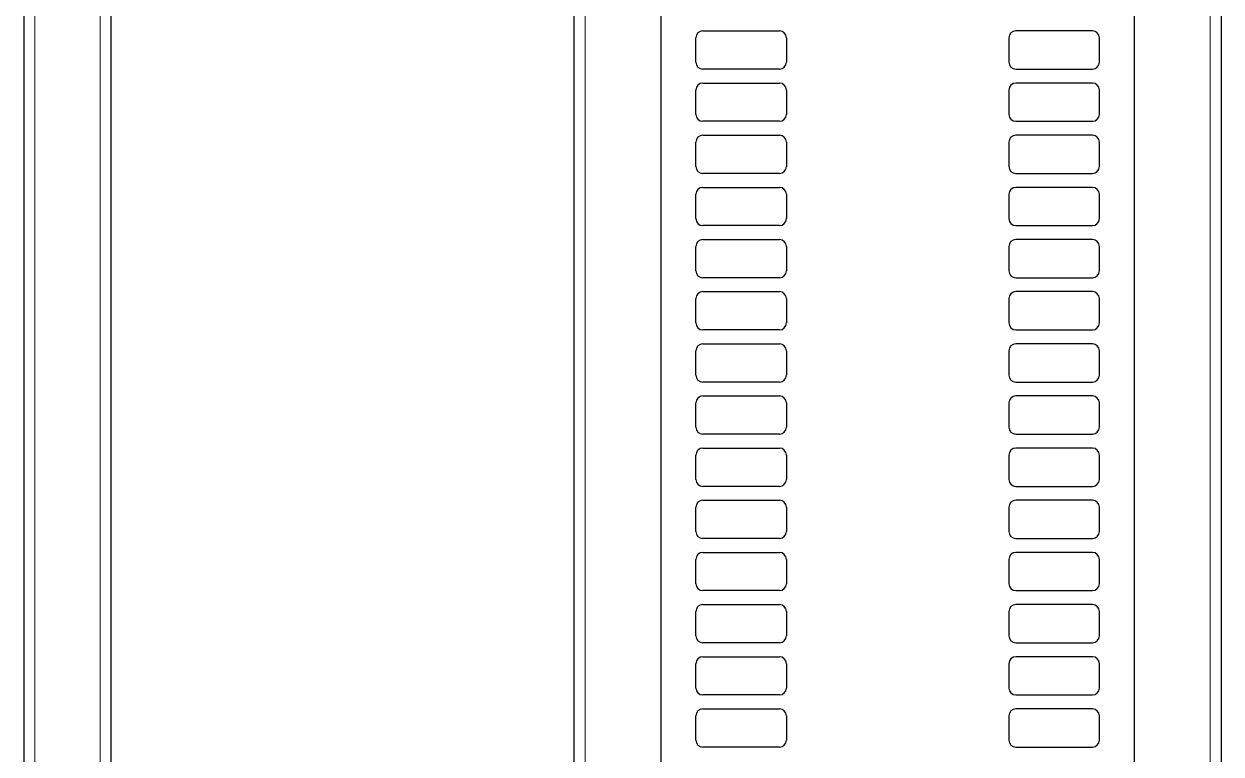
# Model space of a CAD drawing. Header units: millimetres. Extents: x -293 to 528, y -288 to 1990.
# Drawn here: x 119.4 to 463.7, y 100.2 to 310.2 of the extents above; entities that cross this region are included whole.
import ezdxf

# ---------------------------------------------------------------- set-up
doc = ezdxf.new("R2010")
doc.units = ezdxf.units.MM

msp = doc.modelspace()

# ---------------------------------------------------------------- linework, layer by layer
at = {"color": 8, "linetype": 'Continuous', "lineweight": 18}
for p, q in [((122.54, 1833.17), (122.54, -26.2)), ((141.34, -41.35), (141.34, 1833.17)), ((280.78, -49.83), (280.78, 1803.97)), ((460.58, 1803.97), (460.58, -49.83))]:
    msp.add_line(p, q, dxfattribs=at)
at = {"color": 7, "linetype": 'Continuous', "lineweight": 25}
for p, q in [((144.44, 1833.17), (144.44, -38.45)), ((277.68, -49.83), (277.68, 1833.17)), ((463.68, 1833.17), (463.68, -49.83)), ((119.44, 1803.97), (119.44, -30.83)), ((302.68, -49.83), (302.68, 1803.97)), ((438.68, 1803.97), (438.68, -49.83)), ((314.68, 308.17), (336.68, 308.17)), ((426.68, 308.17), (404.68, 308.17)), ((312.68, 299.17), (312.68, 306.17)), ((338.68, 306.17), (338.68, 299.17)), ((402.68, 306.17), (402.68, 299.17)), ((428.68, 299.17), (428.68, 306.17)), ((336.68, 297.17), (314.68, 297.17)), ((404.68, 297.17), (426.68, 297.17)), ((314.68, 293.17), (336.68, 293.17)), ((426.68, 293.17), (404.68, 293.17)), ((312.68, 284.17), (312.68, 291.17)), ((338.68, 291.17), (338.68, 284.17)), ((402.68, 291.17), (402.68, 284.17)), ((428.68, 284.17), (428.68, 291.17)), ((336.68, 282.17), (314.68, 282.17)), ((404.68, 282.17), (426.68, 282.17)), ((312.68, 269.17), (312.68, 276.17)), ((314.68, 278.17), (336.68, 278.17)), ((338.68, 276.17), (338.68, 269.17)), ((402.68, 276.17), (402.68, 269.17)), ((426.68, 278.17), (404.68, 278.17)), ((428.68, 269.17), (428.68, 276.17)), ((336.68, 267.17), (314.68, 267.17)), ((404.68, 267.17), (426.68, 267.17)), ((314.68, 263.17), (336.68, 263.17)), ((426.68, 263.17), (404.68, 263.17)), ((312.68, 254.17), (312.68, 261.17)), ((338.68, 261.17), (338.68, 254.17)), ((402.68, 261.17), (402.68, 254.17)), ((428.68, 254.17), (428.68, 261.17)), ((336.68, 252.17), (314.68, 252.17)), ((404.68, 252.17), (426.68, 252.17)), ((314.68, 248.17), (336.68, 248.17)), ((426.68, 248.17), (404.68, 248.17)), ((312.68, 239.17), (312.68, 246.17)), ((338.68, 246.17), (338.68, 239.17)), ((402.68, 246.17), (402.68, 239.17)), ((428.68, 239.17), (428.68, 246.17)), ((336.68, 237.17), (314.68, 237.17)), ((404.68, 237.17), (426.68, 237.17)), ((312.68, 224.17), (312.68, 231.17)), ((314.68, 233.17), (336.68, 233.17)), ((338.68, 231.17), (338.68, 224.17)), ((402.68, 231.17), (402.68, 224.17)), ((426.68, 233.17), (404.68, 233.17)), ((428.68, 224.17), (428.68, 231.17)), ((336.68, 222.17), (314.68, 222.17)), ((404.68, 222.17), (426.68, 222.17)), ((314.68, 218.17), (336.68, 218.17)), ((426.68, 218.17), (404.68, 218.17)), ((312.68, 209.17), (312.68, 216.17)), ((338.68, 216.17), (338.68, 209.17)), ((402.68, 216.17), (402.68, 209.17)), ((428.68, 209.17), (428.68, 216.17)), ((336.68, 207.17), (314.68, 207.17)), ((404.68, 207.17), (426.68, 207.17)), ((314.68, 203.17), (336.68, 203.17)), ((426.68, 203.17), (404.68, 203.17)), ((312.68, 194.17), (312.68, 201.17)), ((338.68, 201.17), (338.68, 194.17)), ((402.68, 201.17), (402.68, 194.17)), ((428.68, 194.17), (428.68, 201.17)), ((336.68, 192.17), (314.68, 192.17)), ((404.68, 192.17), (426.68, 192.17)), ((312.68, 179.17), (312.68, 186.17)), ((314.68, 188.17), (336.68, 188.17)), ((338.68, 186.17), (338.68, 179.17)), ((402.68, 186.17), (402.68, 179.17)), ((426.68, 188.17), (404.68, 188.17)), ((428.68, 179.17), (428.68, 186.17)), ((336.68, 177.17), (314.68, 177.17)), ((404.68, 177.17), (426.68, 177.17)), ((314.68, 173.17), (336.68, 173.17)), ((426.68, 173.17), (404.68, 173.17)), ((312.68, 164.17), (312.68, 171.17)), ((338.68, 171.17), (338.68, 164.17)), ((402.68, 171.17), (402.68, 164.17)), ((428.68, 164.17), (428.68, 171.17)), ((336.68, 162.17), (314.68, 162.17)), ((404.68, 162.17), (426.68, 162.17)), ((312.68, 149.17), (312.68, 156.17)), ((314.68, 158.17), (336.68, 158.17)), ((338.68, 156.17), (338.68, 149.17)), ((402.68, 156.17), (402.68, 149.17)), ((426.68, 158.17), (404.68, 158.17)), ((428.68, 149.17), (428.68, 156.17)), ((336.68, 147.17), (314.68, 147.17)), ((404.68, 147.17), (426.68, 147.17)), ((312.68, 134.17), (312.68, 141.17)), ((314.68, 143.17), (336.68, 143.17)), ((338.68, 141.17), (338.68, 134.17)), ((402.68, 141.17), (402.68, 134.17)), ((426.68, 143.17), (404.68, 143.17)), ((428.68, 134.17), (428.68, 141.17)), ((336.68, 132.17), (314.68, 132.17)), ((404.68, 132.17), (426.68, 132.17)), ((314.68, 128.17), (336.68, 128.17)), ((426.68, 128.17), (404.68, 128.17)), ((312.68, 119.17), (312.68, 126.17)), ((338.68, 126.17), (338.68, 119.17)), ((402.68, 126.17), (402.68, 119.17)), ((428.68, 119.17), (428.68, 126.17)), ((336.68, 117.17), (314.68, 117.17)), ((404.68, 117.17), (426.68, 117.17)), ((312.68, 104.17), (312.68, 111.17)), ((314.68, 113.17), (336.68, 113.17)), ((338.68, 111.17), (338.68, 104.17)), ((402.68, 111.17), (402.68, 104.17)), ((426.68, 113.17), (404.68, 113.17)), ((428.68, 104.17), (428.68, 111.17)), ((336.68, 102.17), (314.68, 102.17)), ((404.68, 102.17), (426.68, 102.17))]:
    msp.add_line(p, q, dxfattribs=at)
for centre, start, end in [((314.68, 306.17), 90, 180), ((336.68, 306.17), 0, 90), ((404.68, 306.17), 90, 180), ((426.68, 306.17), 0, 90), ((314.68, 299.17), 180, 270), ((336.68, 299.17), 270, 0), ((404.68, 299.17), 180, 270), ((426.68, 299.17), 270, 0), ((314.68, 291.17), 90, 180), ((336.68, 291.17), 0, 90), ((404.68, 291.17), 90, 180), ((426.68, 291.17), 0, 90), ((314.68, 284.17), 180, 270), ((336.68, 284.17), 270, 0), ((404.68, 284.17), 180, 270), ((426.68, 284.17), 270, 0), ((314.68, 276.17), 90, 180), ((336.68, 276.17), 0, 90), ((404.68, 276.17), 90, 180), ((426.68, 276.17), 0, 90), ((314.68, 269.17), 180, 270), ((336.68, 269.17), 270, 0), ((404.68, 269.17), 180, 270), ((426.68, 269.17), 270, 0), ((314.68, 261.17), 90, 180), ((336.68, 261.17), 0, 90), ((404.68, 261.17), 90, 180), ((426.68, 261.17), 0, 90), ((314.68, 254.17), 180, 270), ((336.68, 254.17), 270, 0), ((404.68, 254.17), 180, 270), ((426.68, 254.17), 270, 0), ((314.68, 246.17), 90, 180), ((336.68, 246.17), 0, 90), ((404.68, 246.17), 90, 180), ((426.68, 246.17), 0, 90), ((314.68, 239.17), 180, 270), ((336.68, 239.17), 270, 0), ((404.68, 239.17), 180, 270), ((426.68, 239.17), 270, 0), ((314.68, 231.17), 90, 180), ((336.68, 231.17), 0, 90), ((404.68, 231.17), 90, 180), ((426.68, 231.17), 0, 90), ((314.68, 224.17), 180, 270), ((336.68, 224.17), 270, 0), ((404.68, 224.17), 180, 270), ((426.68, 224.17), 270, 0), ((314.68, 216.17), 90, 180), ((336.68, 216.17), 0, 90), ((404.68, 216.17), 90, 180), ((426.68, 216.17), 0, 90), ((314.68, 209.17), 180, 270), ((336.68, 209.17), 270, 0), ((404.68, 209.17), 180, 270), ((426.68, 209.17), 270, 0), ((314.68, 201.17), 90, 180), ((336.68, 201.17), 0, 90), ((404.68, 201.17), 90, 180), ((426.68, 201.17), 0, 90), ((314.68, 194.17), 180, 270), ((336.68, 194.17), 270, 0), ((404.68, 194.17), 180, 270), ((426.68, 194.17), 270, 0), ((314.68, 186.17), 90, 180), ((336.68, 186.17), 0, 90), ((404.68, 186.17), 90, 180), ((426.68, 186.17), 0, 90), ((314.68, 179.17), 180, 270), ((336.68, 179.17), 270, 0), ((404.68, 179.17), 180, 270), ((426.68, 179.17), 270, 0), ((314.68, 171.17), 90, 180), ((336.68, 171.17), 0, 90), ((404.68, 171.17), 90, 180), ((426.68, 171.17), 0, 90), ((314.68, 164.17), 180, 270), ((336.68, 164.17), 270, 0), ((404.68, 164.17), 180, 270), ((426.68, 164.17), 270, 0), ((314.68, 156.17), 90, 180), ((336.68, 156.17), 0, 90), ((404.68, 156.17), 90, 180), ((426.68, 156.17), 0, 90), ((314.68, 149.17), 180, 270), ((336.68, 149.17), 270, 0), ((404.68, 149.17), 180, 270), ((426.68, 149.17), 270, 0), ((314.68, 141.17), 90, 180), ((336.68, 141.17), 0, 90), ((404.68, 141.17), 90, 180), ((426.68, 141.17), 0, 90), ((314.68, 134.17), 180, 270), ((336.68, 134.17), 270, 0), ((404.68, 134.17), 180, 270), ((426.68, 134.17), 270, 0), ((314.68, 126.17), 90, 180), ((336.68, 126.17), 0, 90), ((404.68, 126.17), 90, 180), ((426.68, 126.17), 0, 90), ((314.68, 119.17), 180, 270), ((336.68, 119.17), 270, 0), ((404.68, 119.17), 180, 270), ((426.68, 119.17), 270, 0), ((314.68, 111.17), 90, 180), ((336.68, 111.17), 0, 90), ((404.68, 111.17), 90, 180), ((426.68, 111.17), 0, 90), ((314.68, 104.17), 180, 270), ((336.68, 104.17), 270, 0), ((404.68, 104.17), 180, 270), ((426.68, 104.17), 270, 0)]:
    msp.add_arc(centre, 2, start, end, dxfattribs=at)

doc.saveas('drawing.dxf')
